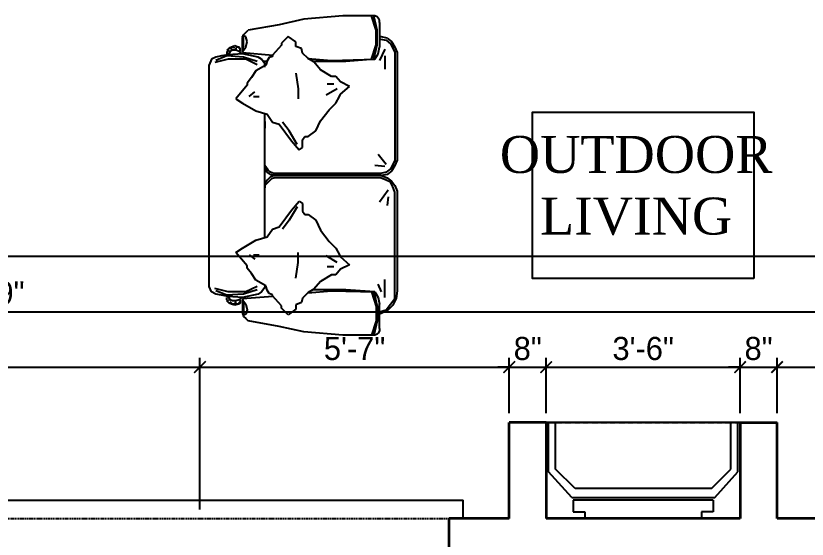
# Model space of a CAD drawing. Header units: inches. Extents: x 0 to 22102, y -19958 to 0.
# Drawn here: x 10294.5 to 10465.9, y -9611.6 to -9498.3 of the extents above; entities that cross this region are included whole.
import ezdxf

# ---------------------------------------------------------------- set-up
doc = ezdxf.new("R2010")
doc.units = ezdxf.units.IN
doc.header["$MEASUREMENT"] = 0
doc.linetypes.add('HIDDEN', pattern=[0.375, 0.25, -0.125])
doc.linetypes.add('HIDDEN2', pattern=[0.1875, 0.125, -0.0625])
for name, color, linetype in [('DIM-EXT', 5, 'Continuous'), ('DOOR-SILL', 1, 'Continuous'), ('FIREPLACE', 3, 'Continuous'), ('FURN', 8, 'Continuous'), ('HEADER-EXT', 5, 'HIDDEN'), ('TEXTL', 3, 'Continuous'), ('WALL-HEADER-INT', 1, 'HIDDEN2')]:
    doc.layers.add(name, color=color, linetype=linetype)
doc.layers.add('WALL-EXT', color=6, linetype='Continuous', lineweight=35)
doc.styles.add('TITLE-1', font='BOOKOS.TTF', dxfattribs={"height": 5})
doc.dimstyles.new('Ideal', dxfattribs={"dimscale": 0, "dimtxt": 5, "dimasz": 2.5, "dimexe": 2, "dimexo": 2, "dimgap": 1.5, "dimtad": 1, "dimdec": 4, "dimzin": 0, "dimdsep": 46, "dimlunit": 4, "dimtxsty": 'Standard', "dimblk": 'ARCHTICK', "dimcen": 2, "dimclrt": 1, "dimazin": 0, "dimtfac": 0.75, "dimtdec": 4, "dimtix": 1, "dimtofl": 0, "dimtmove": 2, "dimatfit": 3, "dimldrblk": 'OPEN30', "dimfxl": 1, "dimtolj": 1, "dimtzin": 0, "dimarcsym": 0})

# ---------------------------------------------------------------- blocks, each defined once
blk = doc.blocks.new('LOVE SEAT')
for p, q in [((21.18, 75.35), (21.42, 75.83)), ((21.42, 75.83), (21.66, 76.07)), ((21.66, 76.07), (22.14, 76.31)), ((21.66, 73.18), (22.38, 76.31)), ((21.9, 73.18), (22.86, 76.31)), ((22.14, 76.31), (29.13, 76.31)), ((29.13, 76.31), (37.56, 75.59)), ((37.56, 75.59), (42.86, 74.38)), ((21.18, 74.86), (21.18, 75.35)), ((21.18, 74.86), (21.18, 71.49)), ((42.86, 74.38), (49.61, 73.18)), ((21.66, 70.04), (21.66, 73.18)), ((21.9, 70.04), (21.9, 73.18)), ((50.09, 72.69), (49.61, 73.18)), ((50.58, 72.21), (50.09, 72.69)), ((50.82, 71.49), (50.58, 72.21)), ((18.29, 69.8), (19.49, 71.01)), ((19.73, 70.77), (18.77, 69.56)), ((19.49, 71.01), (21.18, 71.73)), ((21.18, 71.25), (19.73, 70.77)), ((21.18, 71.49), (21.18, 69.56)), ((39.25, 70.67), (40.94, 71.87)), ((39.25, 69.7), (39.25, 70.67)), ((40.94, 71.87), (42.38, 70.42)), ((42.38, 70.42), (42.38, 69.94)), ((49.85, 70.77), (50.09, 71.73)), ((50.09, 69.56), (49.85, 70.77)), ((50.09, 71.73), (50.58, 71.97)), ((50.58, 71.49), (50.82, 71.97)), ((50.58, 69.8), (50.58, 71.49)), ((50.82, 68.36), (50.82, 71.49)), ((17.56, 68.36), (18.29, 69.8)), ((18.77, 69.56), (17.8, 68.36)), ((21.42, 68.12), (21.18, 69.56)), ((22.38, 66.91), (21.66, 70.04)), ((22.86, 66.91), (21.9, 70.04)), ((37.8, 68.26), (38.04, 69.22)), ((38.04, 69.22), (39.25, 69.7)), ((42.38, 69.94), (44.31, 67.77)), ((50.82, 68.6), (50.09, 69.56)), ((50.82, 68.36), (50.58, 69.8)), ((51.06, 68.12), (51.54, 68.6)), ((51.3, 69.32), (51.54, 69.56)), ((51.3, 69.08), (51.78, 69.56)), ((51.3, 69.08), (51.3, 69.32)), ((51.3, 68.84), (51.3, 69.08)), ((51.3, 68.6), (51.3, 68.84)), ((51.54, 69.56), (51.78, 69.56)), ((51.54, 68.6), (52.26, 68.84)), ((51.78, 69.56), (52.5, 69.8)), ((51.78, 69.56), (52.02, 69.56)), ((52.02, 69.56), (52.26, 69.32)), ((52.26, 69.32), (52.26, 69.08)), ((52.26, 68.84), (52.98, 68.84)), ((52.5, 69.8), (53.23, 69.56)), ((52.5, 69.32), (52.74, 69.56)), ((52.74, 69.56), (52.98, 69.56)), ((52.98, 69.56), (53.23, 69.32)), ((52.98, 68.84), (53.47, 68.6)), ((53.23, 69.56), (53.71, 69.32)), ((53.23, 69.32), (53.47, 69.08)), ((53.47, 68.6), (53.95, 67.88)), ((53.71, 69.32), (54.19, 68.84)), ((53.71, 68.6), (53.95, 68.84)), ((53.95, 68.84), (54.19, 68.6)), ((54.19, 68.6), (54.19, 68.36)), ((17.32, 66.67), (17.56, 68.36)), ((17.8, 68.36), (17.8, 45.35)), ((19.97, 68.12), (19.97, 64.26)), ((20.7, 66.91), (21.42, 65.23)), ((22.14, 66.91), (21.42, 68.12)), ((31.54, 66.67), (22.14, 66.91)), ((22.14, 66.91), (28.41, 66.43)), ((36.64, 67.1), (31.54, 66.67)), ((35.39, 66.33), (36.6, 67.05)), ((36.6, 67.05), (37.8, 68.26)), ((50.82, 68.36), (44.28, 67.81)), ((44.31, 67.77), (44.31, 67.53)), ((44.31, 67.53), (45.03, 67.29)), ((45.03, 67.29), (45.51, 66.57)), ((46, 65.95), (46.72, 66.91)), ((46.72, 66.91), (47.44, 67.39)), ((47.44, 67.39), (50.82, 68.12)), ((47.68, 66.43), (50.58, 67.39)), ((47.68, 65.71), (50.09, 66.91)), ((50.09, 66.91), (53.95, 66.91)), ((50.58, 67.39), (54.19, 67.63)), ((50.82, 68.12), (53.95, 67.88)), ((53.95, 67.88), (55.39, 67.63)), ((53.95, 66.91), (56.84, 66.19)), ((54.19, 68.36), (54.19, 68.12)), ((54.19, 67.63), (56.6, 66.67)), ((55.39, 67.63), (56.6, 67.39)), ((56.6, 67.39), (57.56, 66.91)), ((57.56, 66.91), (58.04, 65.71)), ((17.32, 45.1), (17.32, 66.67)), ((28.41, 66.43), (35.56, 66.43)), ((33.95, 64.64), (35.39, 66.33)), ((45.51, 66.57), (45.76, 65.61)), ((45.76, 65.61), (47.92, 64.4)), ((46, 65.47), (46, 65.95)), ((58.04, 65.71), (58.04, 17.76)), ((31.54, 63.2), (33.95, 64.64)), ((39.25, 63.92), (38.77, 60.55)), ((47.92, 64.4), (48.89, 62.95)), ((27.68, 61.03), (29.61, 61.99)), ((29.61, 61.99), (30.58, 63.2)), ((30.58, 63.2), (31.54, 63.2)), ((48.89, 62.95), (49.85, 61.75)), ((49.85, 61.75), (49.85, 61.27)), ((29.61, 59.34), (27.68, 61.03)), ((30.33, 60.55), (32.74, 59.1)), ((31.06, 61.51), (32.5, 61.51)), ((38.77, 60.55), (38.77, 58.38)), ((49.85, 61.27), (52.26, 58.38)), ((29.85, 58.86), (29.61, 59.34)), ((30.58, 57.41), (29.85, 58.86)), ((48.41, 58.86), (47.2, 58.86)), ((49.37, 58.86), (48.17, 59.82)), ((52.26, 58.38), (50.82, 57.41)), ((32.02, 55.97), (30.58, 57.41)), ((50.82, 57.41), (47.92, 55.73)), ((33.95, 53.56), (32.02, 55.97)), ((45.51, 55), (44.31, 53.32)), ((47.92, 55.73), (45.51, 55)), ((46, 55.15), (46, 28.31)), ((34.91, 51.39), (33.95, 53.56)), ((40.7, 51.39), (42.14, 53.32)), ((44.31, 53.32), (42.86, 52.83)), ((42.86, 52.83), (40.21, 49.22)), ((36.6, 50.18), (34.91, 51.39)), ((37.32, 50.18), (36.6, 50.18)), ((37.8, 49.46), (37.32, 50.18)), ((39.01, 48.5), (40.7, 51.39)), ((19.25, 46.31), (19.49, 48.24)), ((37.8, 47.77), (37.8, 49.46)), ((40.21, 49.22), (38.53, 47.29)), ((19.25, 44.86), (21.18, 47.51)), ((38.53, 47.29), (37.8, 47.77)), ((17.8, 43.9), (17.32, 45.1)), ((17.8, 45.35), (18.29, 44.14)), ((18.53, 42.94), (17.8, 43.9)), ((18.29, 44.14), (18.77, 43.18)), ((19.49, 42.21), (18.53, 42.94)), ((18.77, 43.18), (19.73, 42.69)), ((44.55, 42.45), (45.03, 42.94)), ((45.03, 42.94), (46, 43.9)), ((45.51, 42.69), (46, 43.42)), ((46, 43.42), (46, 44.38)), ((18.53, 40.77), (19.49, 41.49)), ((20.7, 41.73), (19.49, 42.21)), ((19.49, 41.49), (20.7, 41.73)), ((19.73, 42.69), (20.94, 42.21)), ((19.73, 41.01), (20.94, 41.25)), ((20.7, 41.73), (43.83, 41.73)), ((20.94, 42.21), (43.83, 42.21)), ((20.94, 41.25), (44.07, 41.25)), ((42.38, 41.25), (44.07, 41.25)), ((42.62, 41.73), (43.83, 41.73)), ((43.59, 42.21), (43.83, 42.21)), ((43.83, 42.21), (44.55, 42.45)), ((43.83, 41.73), (44.79, 41.97)), ((43.83, 41.73), (44.79, 41.49)), ((44.07, 41.25), (44.79, 41.01)), ((44.79, 41.97), (45.51, 42.69)), ((44.79, 41.49), (45.51, 41.01)), ((17.32, 38.36), (17.8, 39.56)), ((17.8, 39.56), (18.53, 40.77)), ((18.29, 39.32), (18.77, 40.29)), ((18.77, 40.29), (19.73, 41.01)), ((19.97, 39.8), (22.14, 39.56)), ((44.79, 41.01), (45.27, 40.53)), ((45.27, 40.53), (46, 39.56)), ((45.51, 41.01), (46, 40.04)), ((46, 40.04), (46, 39.08)), ((17.32, 15.1), (17.32, 38.36)), ((17.8, 38.36), (18.29, 39.32)), ((17.8, 15.1), (17.8, 38.36)), ((19.73, 39.32), (21.42, 37.15)), ((38.53, 36.17), (37.8, 35.69)), ((40.21, 34.24), (38.53, 36.17)), ((37.8, 35.69), (37.8, 34)), ((39.01, 34.97), (40.7, 32.07)), ((36.6, 33.28), (34.91, 32.07)), ((37.32, 33.28), (36.6, 33.28)), ((37.8, 34), (37.32, 33.28)), ((42.86, 30.63), (40.21, 34.24)), ((34.91, 32.07), (33.95, 29.9)), ((40.7, 32.07), (42.14, 30.15)), ((46, 30.04), (46, 31.49)), ((33.95, 29.9), (32.02, 27.5)), ((44.31, 30.15), (42.86, 30.63)), ((45.51, 28.46), (44.31, 30.15)), ((32.02, 27.5), (30.58, 26.05)), ((47.92, 27.74), (45.51, 28.46)), ((50.82, 26.05), (47.92, 27.74)), ((30.58, 26.05), (29.85, 24.6)), ((52.26, 25.09), (50.82, 26.05)), ((29.61, 24.12), (27.68, 22.44)), ((29.85, 24.6), (29.61, 24.12)), ((30.33, 22.92), (32.74, 24.36)), ((38.77, 22.92), (38.77, 25.09)), ((48.41, 24.6), (47.2, 24.6)), ((49.37, 24.6), (48.17, 23.64)), ((49.85, 22.19), (52.26, 25.09)), ((27.68, 22.44), (29.61, 21.47)), ((39.25, 19.54), (38.77, 22.92)), ((29.61, 21.47), (30.58, 20.27)), ((31.06, 21.95), (32.5, 21.95)), ((48.89, 20.51), (49.85, 21.71)), ((49.85, 21.71), (49.85, 22.19)), ((30.58, 20.27), (31.54, 20.27)), ((31.54, 20.27), (33.95, 18.82)), ((45.76, 17.86), (47.92, 19.06)), ((47.92, 19.06), (48.89, 20.51)), ((19.97, 15.83), (19.97, 18.72)), ((33.95, 18.82), (35.39, 17.13)), ((45.51, 16.89), (45.76, 17.86)), ((46, 18.24), (46, 17.51)), ((46, 17.99), (46, 17.51)), ((46, 17.51), (46.72, 16.55)), ((47.68, 17.76), (50.09, 16.55)), ((53.95, 16.55), (56.84, 17.27)), ((57.56, 16.55), (58.04, 17.76)), ((19.97, 14.38), (21.18, 16.79)), ((22.14, 16.55), (21.42, 15.35)), ((22.38, 16.55), (21.66, 13.42)), ((22.86, 16.55), (21.9, 13.42)), ((22.14, 16.55), (28.41, 17.03)), ((31.54, 16.79), (22.14, 16.55)), ((28.41, 17.03), (35.56, 17.03)), ((36.64, 16.37), (31.54, 16.79)), ((35.39, 17.13), (36.6, 16.41)), ((36.6, 16.41), (37.8, 15.21)), ((42.38, 13.52), (44.31, 15.69)), ((50.82, 15.1), (44.28, 15.65)), ((44.31, 15.93), (45.03, 16.17)), ((44.31, 15.69), (44.31, 15.93)), ((45.03, 16.17), (45.51, 16.89)), ((45.55, 17.03), (46.36, 17.03)), ((46.72, 16.55), (47.44, 16.07)), ((47.44, 16.07), (50.82, 15.35)), ((47.68, 17.03), (50.58, 16.07)), ((50.09, 16.55), (53.95, 16.55)), ((50.58, 16.07), (54.19, 15.83)), ((50.82, 15.35), (53.95, 15.59)), ((53.47, 14.86), (53.95, 15.59)), ((53.95, 15.59), (55.39, 15.83)), ((54.19, 15.83), (56.6, 16.79)), ((55.39, 15.83), (56.6, 16.07)), ((56.6, 16.07), (57.56, 16.55)), ((17.8, 13.9), (17.32, 15.1)), ((18.29, 14.14), (17.8, 15.1)), ((18.53, 12.69), (17.8, 13.9)), ((18.77, 13.18), (18.29, 14.14)), ((21.42, 15.35), (21.18, 13.9)), ((21.18, 11.97), (21.18, 13.9)), ((37.8, 15.21), (38.04, 14.24)), ((38.04, 14.24), (39.25, 13.76)), ((39.25, 13.76), (39.25, 12.8)), ((50.09, 13.9), (49.85, 12.69)), ((50.82, 14.86), (50.09, 13.9)), ((50.82, 15.1), (50.58, 13.66)), ((50.82, 15.1), (50.82, 11.97)), ((51.06, 15.35), (51.54, 14.86)), ((51.3, 14.86), (51.3, 14.62)), ((51.3, 14.62), (51.3, 14.38)), ((51.3, 14.38), (51.3, 14.14)), ((51.3, 14.38), (51.78, 13.9)), ((51.3, 14.14), (51.54, 13.9)), ((51.54, 14.86), (52.26, 14.62)), ((51.54, 13.9), (51.78, 13.9)), ((51.78, 13.9), (52.02, 13.9)), ((51.78, 13.9), (52.5, 13.66)), ((52.02, 13.9), (52.26, 14.14)), ((52.26, 14.62), (52.98, 14.62)), ((52.26, 14.14), (52.26, 14.38)), ((52.5, 14.14), (52.74, 13.9)), ((52.5, 13.66), (53.23, 13.9)), ((52.74, 13.9), (52.98, 13.9)), ((52.98, 14.62), (53.47, 14.86)), ((52.98, 13.9), (53.23, 14.14)), ((53.23, 14.14), (53.47, 14.38)), ((53.23, 13.9), (53.71, 14.14)), ((53.71, 14.86), (53.95, 14.62)), ((53.71, 14.14), (54.19, 14.62)), ((53.95, 14.62), (54.19, 14.86)), ((54.19, 15.1), (54.19, 15.35)), ((54.19, 14.86), (54.19, 15.1)), ((19.49, 11.97), (18.53, 12.69)), ((19.73, 12.45), (18.77, 13.18)), ((20.94, 12.21), (19.73, 12.45)), ((21.18, 12.21), (20.94, 12.21)), ((21.66, 13.42), (21.66, 10.29)), ((21.9, 13.42), (21.9, 10.29)), ((39.25, 12.8), (40.94, 11.59)), ((40.94, 11.59), (42.38, 13.04)), ((42.38, 13.04), (42.38, 13.52)), ((49.85, 12.69), (50.09, 11.73)), ((50.58, 13.66), (50.58, 11.97)), ((19.49, 11.97), (20.7, 11.73)), ((20.7, 11.73), (21.18, 11.73)), ((21.18, 8.6), (21.18, 11.97)), ((21.66, 10.29), (22.38, 7.15)), ((21.9, 10.29), (22.86, 7.15)), ((42.86, 9.08), (49.61, 10.29)), ((50.09, 10.77), (49.61, 10.29)), ((50.09, 11.73), (50.58, 11.49)), ((50.58, 11.25), (50.09, 10.77)), ((50.82, 11.97), (50.58, 11.25)), ((50.58, 11.97), (50.82, 11.49)), ((21.18, 8.6), (21.18, 8.12)), ((37.56, 7.88), (42.86, 9.08)), ((21.18, 8.12), (21.42, 7.63)), ((21.42, 7.63), (21.66, 7.39)), ((21.66, 7.39), (22.14, 7.15)), ((22.14, 7.15), (29.13, 7.15)), ((29.13, 7.15), (37.56, 7.88))]:
    blk.add_line(p, q)
blk = doc.blocks.new('_ArchTick')
at = {"color": 0, "linetype": 'ByBlock', "lineweight": 100, "const_width": 0.15}
blk.add_lwpolyline([(-0.5, -0.5), (0.5, 0.5)], dxfattribs=at)
blk = doc.blocks.new('*D213')
at = {"layer": 'Defpoints', "color": 0, "transparency": 16777216}
for p in [(10334.39, -9574.38), (10199.39, -9607.18), (10334.39, -9607.18)]:
    blk.add_point(p, dxfattribs=at)
at = {"layer": 'DIM-EXT', "color": 0, "lineweight": -2, "transparency": 16777216}
for p, q in [((10199.39, -9605.18), (10199.39, -9572.38)), ((10334.39, -9605.18), (10334.39, -9572.38)), ((10199.39, -9574.38), (10334.39, -9574.38))]:
    blk.add_line(p, q, dxfattribs=at)
at = {"layer": 'DIM-EXT', "color": 0, "lineweight": -2, "transparency": 16777216, "xscale": 2.5, "yscale": 2.5, "zscale": 2.5, "rotation": 180}
blk.add_blockref('_ArchTick', (10199.39, -9574.38), dxfattribs=at)
at = {"layer": 'DIM-EXT', "color": 0, "lineweight": -2, "transparency": 16777216, "xscale": 2.5, "yscale": 2.5, "zscale": 2.5}
blk.add_blockref('_ArchTick', (10334.39, -9574.38), dxfattribs=at)
at = {"layer": 'DIM-EXT', "color": 1, "transparency": 16777216, "insert": (10266.89, -9570.38), "char_height": 5, "attachment_point": 5}
blk.add_mtext('\\A1;11\'-3"', dxfattribs=at)
blk = doc.blocks.new('_Open30')
at = {"color": 0, "linetype": 'ByBlock', "lineweight": -2}
for p, q in [((-1, 0.268), (0, 0)), ((0, 0), (-1, -0.268)), ((0, 0), (-1, 0))]:
    blk.add_line(p, q, dxfattribs=at)
blk = doc.blocks.new('*D214')
at = {"layer": 'Defpoints', "color": 0, "transparency": 16777216}
for p in [(10401.39, -9574.38), (10401.39, -9586.38), (10334.39, -9607.18)]:
    blk.add_point(p, dxfattribs=at)
at = {"layer": 'DIM-EXT', "color": 0, "lineweight": -2, "transparency": 16777216}
for p, q in [((10334.39, -9605.18), (10334.39, -9572.38)), ((10401.39, -9584.38), (10401.39, -9572.38)), ((10334.39, -9574.38), (10401.39, -9574.38))]:
    blk.add_line(p, q, dxfattribs=at)
at = {"layer": 'DIM-EXT', "color": 0, "lineweight": -2, "transparency": 16777216, "xscale": 2.5, "yscale": 2.5, "zscale": 2.5, "rotation": 180}
blk.add_blockref('_ArchTick', (10334.39, -9574.38), dxfattribs=at)
at = {"layer": 'DIM-EXT', "color": 0, "lineweight": -2, "transparency": 16777216, "xscale": 2.5, "yscale": 2.5, "zscale": 2.5}
blk.add_blockref('_ArchTick', (10401.39, -9574.38), dxfattribs=at)
at = {"layer": 'DIM-EXT', "color": 1, "transparency": 16777216, "insert": (10367.89, -9570.38), "char_height": 5, "attachment_point": 5}
blk.add_mtext('\\A1;5\'-7"', dxfattribs=at)
blk = doc.blocks.new('*D215')
at = {"layer": 'Defpoints', "color": 0, "transparency": 16777216}
for p in [(10409.39, -9574.38), (10401.39, -9586.38), (10409.39, -9586.38)]:
    blk.add_point(p, dxfattribs=at)
at = {"layer": 'DIM-EXT', "color": 0, "lineweight": -2, "transparency": 16777216}
for p, q in [((10401.39, -9584.38), (10401.39, -9572.38)), ((10409.39, -9584.38), (10409.39, -9572.38)), ((10401.39, -9574.38), (10398.89, -9574.38)), ((10401.39, -9574.38), (10409.39, -9574.38)), ((10409.39, -9574.38), (10411.89, -9574.38))]:
    blk.add_line(p, q, dxfattribs=at)
at = {"layer": 'DIM-EXT', "color": 0, "lineweight": -2, "transparency": 16777216, "xscale": 2.5, "yscale": 2.5, "zscale": 2.5}
blk.add_blockref('_ArchTick', (10401.39, -9574.38), dxfattribs=at)
at = {"layer": 'DIM-EXT', "color": 0, "lineweight": -2, "transparency": 16777216, "xscale": 2.5, "yscale": 2.5, "zscale": 2.5, "rotation": 180}
blk.add_blockref('_ArchTick', (10409.39, -9574.38), dxfattribs=at)
at = {"layer": 'DIM-EXT', "color": 1, "transparency": 16777216, "insert": (10405.39, -9570.38), "char_height": 5, "attachment_point": 5}
blk.add_mtext('\\A1;8"', dxfattribs=at)
blk = doc.blocks.new('*D216')
at = {"layer": 'Defpoints', "color": 0, "transparency": 16777216}
for p in [(10451.39, -9574.38), (10409.39, -9586.38), (10451.39, -9586.38)]:
    blk.add_point(p, dxfattribs=at)
at = {"layer": 'DIM-EXT', "color": 0, "lineweight": -2, "transparency": 16777216}
for p, q in [((10409.39, -9584.38), (10409.39, -9572.38)), ((10451.39, -9584.38), (10451.39, -9572.38)), ((10409.39, -9574.38), (10451.39, -9574.38))]:
    blk.add_line(p, q, dxfattribs=at)
at = {"layer": 'DIM-EXT', "color": 0, "lineweight": -2, "transparency": 16777216, "xscale": 2.5, "yscale": 2.5, "zscale": 2.5, "rotation": 180}
blk.add_blockref('_ArchTick', (10409.39, -9574.38), dxfattribs=at)
at = {"layer": 'DIM-EXT', "color": 0, "lineweight": -2, "transparency": 16777216, "xscale": 2.5, "yscale": 2.5, "zscale": 2.5}
blk.add_blockref('_ArchTick', (10451.39, -9574.38), dxfattribs=at)
at = {"layer": 'DIM-EXT', "color": 1, "transparency": 16777216, "insert": (10430.39, -9570.38), "char_height": 5, "attachment_point": 5}
blk.add_mtext('\\A1;3\'-6"', dxfattribs=at)
blk = doc.blocks.new('*D217')
at = {"layer": 'Defpoints', "color": 0, "transparency": 16777216}
for p in [(10459.39, -9574.38), (10451.39, -9586.38), (10459.39, -9586.38)]:
    blk.add_point(p, dxfattribs=at)
at = {"layer": 'DIM-EXT', "color": 0, "lineweight": -2, "transparency": 16777216}
for p, q in [((10451.39, -9584.38), (10451.39, -9572.38)), ((10459.39, -9584.38), (10459.39, -9572.38)), ((10451.39, -9574.38), (10448.89, -9574.38)), ((10451.39, -9574.38), (10459.39, -9574.38)), ((10459.39, -9574.38), (10461.89, -9574.38))]:
    blk.add_line(p, q, dxfattribs=at)
at = {"layer": 'DIM-EXT', "color": 0, "lineweight": -2, "transparency": 16777216, "xscale": 2.5, "yscale": 2.5, "zscale": 2.5}
blk.add_blockref('_ArchTick', (10451.39, -9574.38), dxfattribs=at)
at = {"layer": 'DIM-EXT', "color": 0, "lineweight": -2, "transparency": 16777216, "xscale": 2.5, "yscale": 2.5, "zscale": 2.5, "rotation": 180}
blk.add_blockref('_ArchTick', (10459.39, -9574.38), dxfattribs=at)
at = {"layer": 'DIM-EXT', "color": 1, "transparency": 16777216, "insert": (10455.39, -9570.38), "char_height": 5, "attachment_point": 5}
blk.add_mtext('\\A1;8"', dxfattribs=at)
blk = doc.blocks.new('*D218')
at = {"layer": 'Defpoints', "color": 0, "transparency": 16777216}
for p in [(10538.39, -9574.38), (10459.39, -9586.38), (10538.39, -9607.18)]:
    blk.add_point(p, dxfattribs=at)
at = {"layer": 'DIM-EXT', "color": 0, "lineweight": -2, "transparency": 16777216}
for p, q in [((10459.39, -9584.38), (10459.39, -9572.38)), ((10538.39, -9605.18), (10538.39, -9572.38)), ((10459.39, -9574.38), (10538.39, -9574.38))]:
    blk.add_line(p, q, dxfattribs=at)
at = {"layer": 'DIM-EXT', "color": 0, "lineweight": -2, "transparency": 16777216, "xscale": 2.5, "yscale": 2.5, "zscale": 2.5, "rotation": 180}
blk.add_blockref('_ArchTick', (10459.39, -9574.38), dxfattribs=at)
at = {"layer": 'DIM-EXT', "color": 0, "lineweight": -2, "transparency": 16777216, "xscale": 2.5, "yscale": 2.5, "zscale": 2.5}
blk.add_blockref('_ArchTick', (10538.39, -9574.38), dxfattribs=at)
at = {"layer": 'DIM-EXT', "color": 1, "transparency": 16777216, "insert": (10498.89, -9570.38), "char_height": 5, "attachment_point": 5}
blk.add_mtext('\\A1;6\'-7"', dxfattribs=at)
blk = doc.blocks.new('*D221')
at = {"layer": 'Defpoints', "color": 0, "transparency": 16777216}
for p in [(10604.39, -9562.38), (10604.39, -9562.38), (9971.39, -9607.18)]:
    blk.add_point(p, dxfattribs=at)
at = {"layer": 'DIM-EXT', "color": 0, "lineweight": -2, "transparency": 16777216}
for p, q in [((9971.39, -9605.18), (9971.39, -9560.38)), ((9971.39, -9562.38), (10604.39, -9562.38))]:
    blk.add_line(p, q, dxfattribs=at)
at = {"layer": 'DIM-EXT', "color": 0, "lineweight": -2, "transparency": 16777216, "xscale": 2.5, "yscale": 2.5, "zscale": 2.5, "rotation": 180}
blk.add_blockref('_ArchTick', (9971.39, -9562.38), dxfattribs=at)
at = {"layer": 'DIM-EXT', "color": 0, "lineweight": -2, "transparency": 16777216, "xscale": 2.5, "yscale": 2.5, "zscale": 2.5}
blk.add_blockref('_ArchTick', (10604.39, -9562.38), dxfattribs=at)
at = {"layer": 'DIM-EXT', "color": 1, "transparency": 16777216, "insert": (10287.89, -9558.38), "char_height": 5, "attachment_point": 5}
blk.add_mtext('\\A1;52\'-9"', dxfattribs=at)
blk = doc.blocks.new('*D235')
at = {"layer": 'Defpoints', "color": 0, "transparency": 16777216}
for p in [(10604.39, -9550.38), (10604.39, -9550.38), (9724.39, -9887.18)]:
    blk.add_point(p, dxfattribs=at)
at = {"layer": 'DIM-EXT', "color": 0, "lineweight": -2, "transparency": 16777216}
for p, q in [((9724.39, -9885.18), (9724.39, -9548.38)), ((9724.39, -9550.38), (10604.39, -9550.38))]:
    blk.add_line(p, q, dxfattribs=at)
at = {"layer": 'DIM-EXT', "color": 0, "lineweight": -2, "transparency": 16777216, "xscale": 2.5, "yscale": 2.5, "zscale": 2.5, "rotation": 180}
blk.add_blockref('_ArchTick', (9724.39, -9550.38), dxfattribs=at)
at = {"layer": 'DIM-EXT', "color": 0, "lineweight": -2, "transparency": 16777216, "xscale": 2.5, "yscale": 2.5, "zscale": 2.5}
blk.add_blockref('_ArchTick', (10604.39, -9550.38), dxfattribs=at)
at = {"layer": 'DIM-EXT', "color": 1, "transparency": 16777216, "insert": (10164.39, -9546.38), "char_height": 5, "attachment_point": 5}
blk.add_mtext('\\A1;73\'-4"', dxfattribs=at)

msp = doc.modelspace()

# ---------------------------------------------------------------- linework, layer by layer
at = {"layer": 'DOOR-SILL'}
for p in [(10277.39078, -9603.18476), (10391.39078, -9607.18476)]:
    msp.add_line(p, (10391.39078, -9603.18476), dxfattribs=at)
at = {"layer": 'FIREPLACE', "color": 1}
for p, q in [((10451.39078, -9586.37744), (10409.39078, -9586.37744)), ((10415.23836, -9603.17618), (10415.23836, -9605.67618)), ((10445.5432, -9603.17618), (10415.23836, -9603.17618)), ((10445.5432, -9603.17618), (10445.5432, -9605.67618)), ((10415.23836, -9605.67618), (10417.73836, -9605.67618)), ((10417.73836, -9605.67618), (10417.73836, -9607.18476)), ((10443.0432, -9605.67618), (10443.0432, -9607.18476)), ((10445.5432, -9605.67618), (10443.0432, -9605.67618))]:
    msp.add_line(p, q, dxfattribs=at)
at = {"layer": 'FIREPLACE'}
for p, q in [((10409.89078, -9586.37744), (10411.39078, -9586.37744)), ((10409.89078, -9597.04256), (10409.89078, -9586.37744)), ((10411.39078, -9596.49661), (10411.39078, -9586.37744)), ((10450.89078, -9586.37744), (10449.39078, -9586.37744)), ((10449.39078, -9596.49661), (10449.39078, -9586.37744)), ((10450.89078, -9597.04256), (10450.89078, -9586.37744)), ((10414.97455, -9602.62633), (10409.89078, -9597.04256)), ((10415.67401, -9600.62633), (10411.39078, -9596.49661)), ((10445.19343, -9600.62633), (10449.39078, -9596.49661)), ((10445.89289, -9602.62633), (10450.89078, -9597.04256)), ((10445.19343, -9600.62633), (10415.67401, -9600.62633)), ((10414.97455, -9602.62633), (10445.89289, -9602.62633))]:
    msp.add_line(p, q, dxfattribs=at)
at = {"layer": 'FURN'}
msp.add_lwpolyline([(10454.39078, -9555.18476), (10406.39078, -9555.18476), (10406.39078, -9519.18476), (10454.39078, -9519.18476)], close=True, dxfattribs=at)
at = {"layer": 'HEADER-EXT'}
msp.add_line((10280.39078, -9607.18476), (10388.39078, -9607.18476), dxfattribs=at)
at = {"layer": 'WALL-EXT'}
for p, q in [((10409.39078, -9586.37744), (10401.39078, -9586.37744)), ((10401.39078, -9607.18476), (10401.39078, -9586.37744)), ((10409.39078, -9586.37744), (10409.39078, -9607.18476)), ((10451.39078, -9586.37744), (10459.39078, -9586.37744)), ((10451.39078, -9586.37744), (10451.39078, -9607.18476)), ((10459.39078, -9607.18476), (10459.39078, -9586.37744)), ((10401.39078, -9607.18476), (10388.39078, -9607.18476)), ((10388.39078, -9615.18476), (10388.39078, -9607.18476)), ((10451.39078, -9607.18476), (10409.39078, -9607.18476)), ((10472.39078, -9607.18476), (10459.39078, -9607.18476))]:
    msp.add_line(p, q, dxfattribs=at)
at = {"layer": 'WALL-HEADER-INT'}
msp.add_line((10409.43372, -9586.37744), (10451.39078, -9586.37744), dxfattribs=at)

# ---------------------------------------------------------------- block references
at = {"layer": 'FURN', "rotation": 180}
msp.add_blockref('LOVE SEAT', (10394.4357, -9491.18863), dxfattribs=at)

# ---------------------------------------------------------------- texts
at = {"layer": 'TEXTL', "insert": (10428.87867, -9535.10531), "char_height": 8, "width": 102.8934752, "attachment_point": 5, "style": 'TITLE-1'}
msp.add_mtext('OUTDOOR\\PLIVING', dxfattribs=at)

# ---------------------------------------------------------------- dimensions: what is measured, and where the dimension line sits
at = {"layer": 'DIM-EXT'}
for base, p1, p2, picture, middle in [((10604.39078, -9550.37744), (9724.39078, -9887.18476), (10604.39078, -9550.37744), '*D235', (10164.39078, -9546.37744)), ((10604.39078, -9562.37744), (9971.39078, -9607.18476), (10604.39078, -9562.37744), '*D221', (10287.89078, -9558.37744)), ((10334.39078, -9574.37744), (10199.39078, -9607.18476), (10334.39078, -9607.18476), '*D213', (10266.89078, -9570.37744)), ((10401.39078, -9574.37744), (10334.39078, -9607.18476), (10401.39078, -9586.37744), '*D214', (10367.89078, -9570.37744)), ((10409.39078, -9574.37744), (10401.39078, -9586.37744), (10409.39078, -9586.37744), '*D215', (10405.39078, -9570.37744)), ((10451.39078, -9574.37744), (10409.39078, -9586.37744), (10451.39078, -9586.37744), '*D216', (10430.39078, -9570.37744)), ((10459.39078, -9574.37744), (10451.39078, -9586.37744), (10459.39078, -9586.37744), '*D217', (10455.39078, -9570.37744)), ((10538.39078, -9574.37744), (10459.39078, -9586.37744), (10538.39078, -9607.18476), '*D218', (10498.89078, -9570.37744))]:
    dim = msp.add_linear_dim(base=base, p1=p1, p2=p2, angle=180, dimstyle='Ideal', override={"dimscale": 1, "dimtofl": 1, "dimfxl": 0.125}, dxfattribs=at)
    dim.commit()
    dim.dimension.update_dxf_attribs({"geometry": picture, "text_midpoint": middle})

doc.saveas('drawing.dxf')
